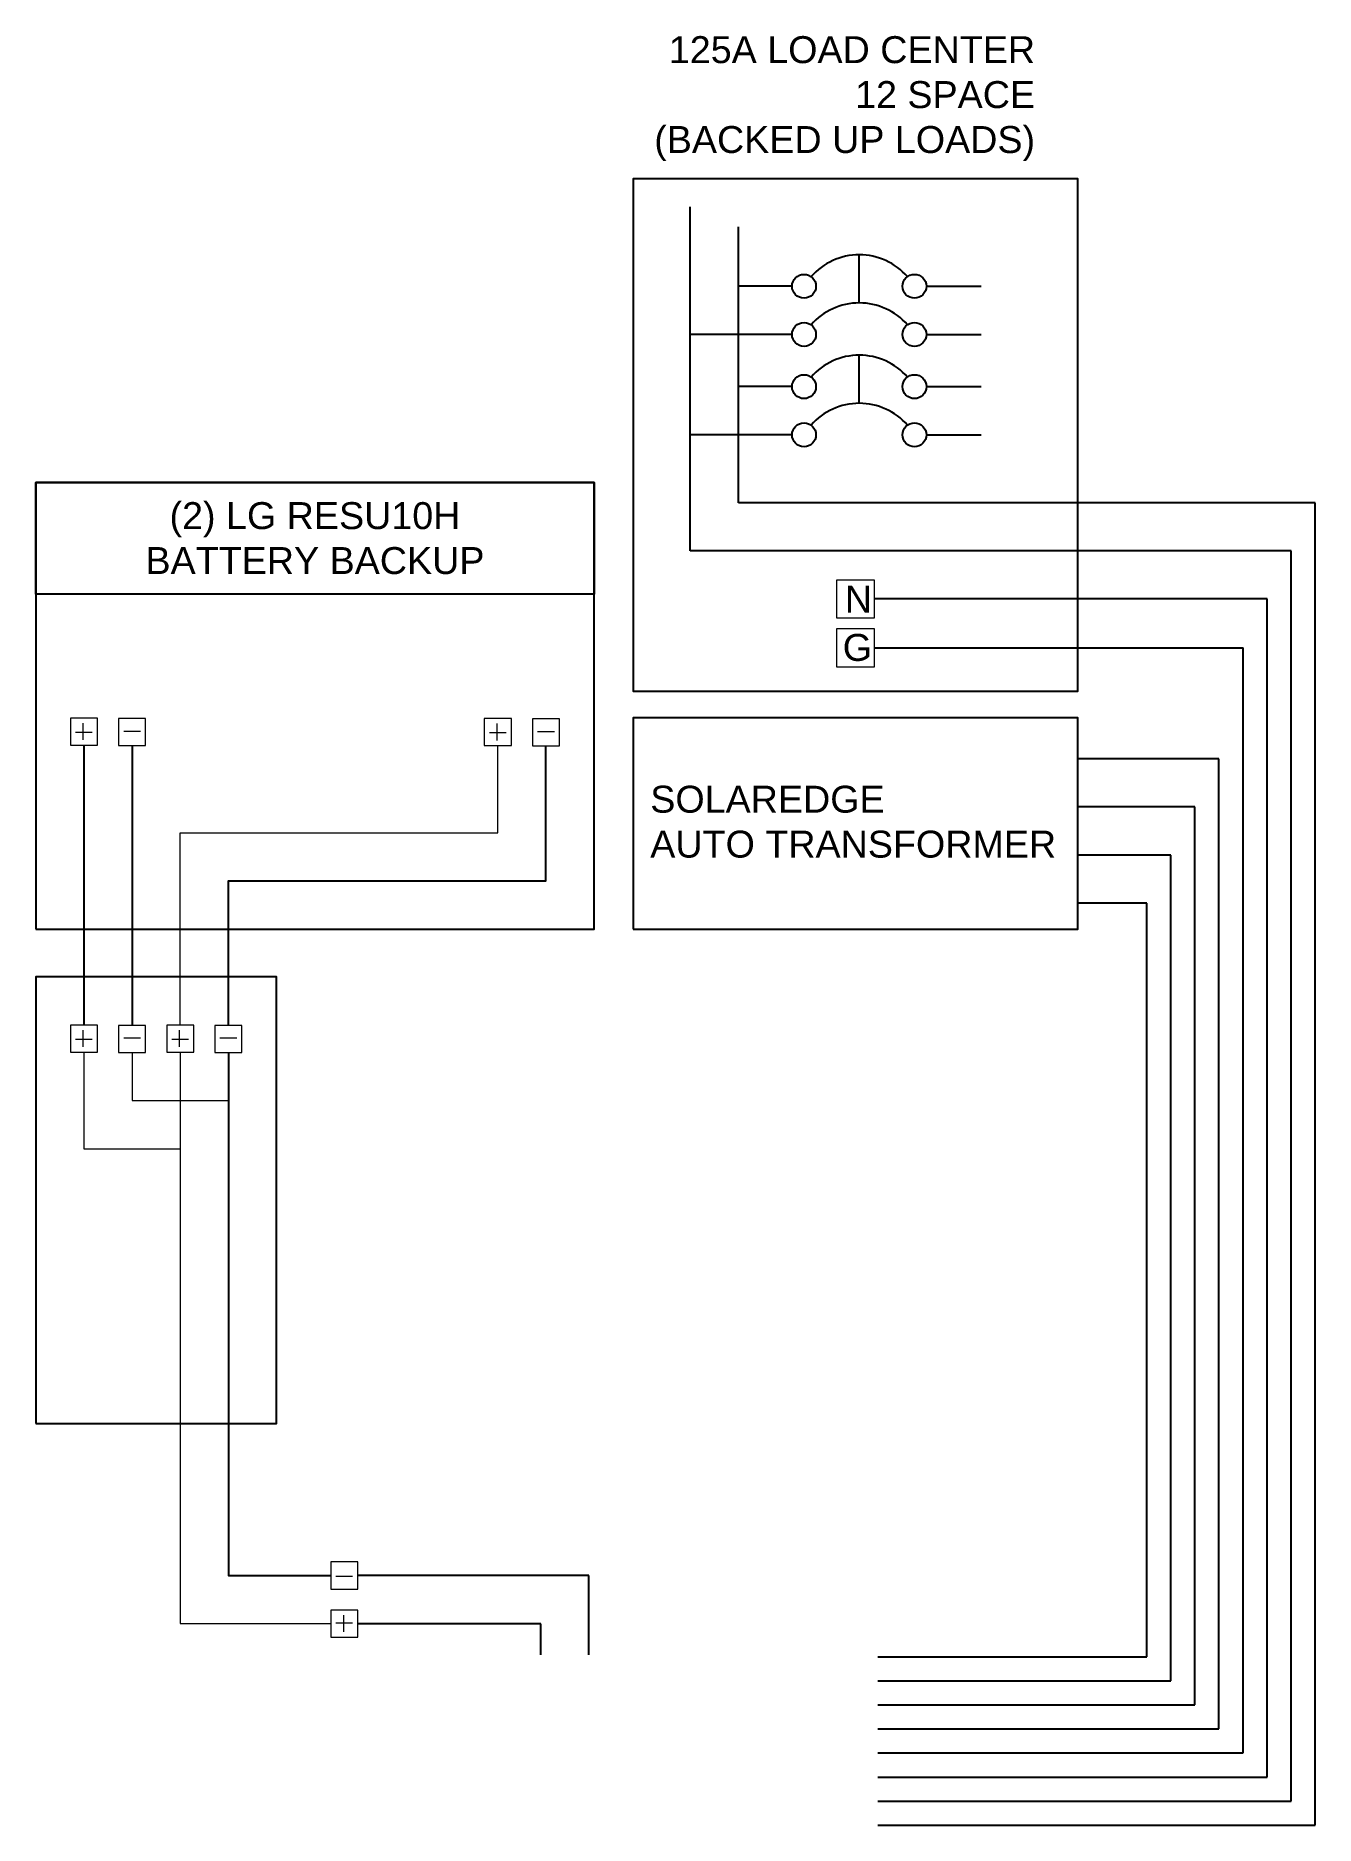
# Model space of a CAD drawing. Header units: inches. Extents: x 253.2 to 279.8, y 11.7 to 48.9.
import ezdxf

# ---------------------------------------------------------------- set-up
doc = ezdxf.new("R2010")
doc.units = ezdxf.units.IN
doc.header["$MEASUREMENT"] = 0
for name, color, linetype in [('Ground', 3, 'Continuous'), ('Negative', 7, 'Continuous'), ('Positive', 1, 'Continuous')]:
    doc.layers.add(name, color=color, linetype=linetype)
doc.styles.get("Standard").update_dxf_attribs({"font": 'arial.ttf'})

# ---------------------------------------------------------------- blocks, each defined once
blk = doc.blocks.new('*U19')
for p, q in [((7.734, 16.806), (7.734, 23.955)), ((8.734, 17.806), (8.734, 23.539)), ((11.245, 21.955), (11.245, 22.955)), ((9.85, 22.301), (8.734, 22.301)), ((12.64, 22.301), (13.78, 22.301)), ((9.85, 21.301), (7.734, 21.301)), ((12.64, 21.301), (13.78, 21.301)), ((11.245, 19.871), (11.245, 20.871)), ((9.85, 20.216), (8.734, 20.216)), ((12.64, 20.216), (13.78, 20.216)), ((9.85, 19.216), (7.734, 19.216)), ((12.64, 19.216), (13.78, 19.216)), ((15.788, 17.806), (8.734, 17.806)), ((20.718, 17.806), (15.788, 17.806)), ((20.718, 7.953), (20.718, 17.806)), ((15.788, 16.806), (7.734, 16.806)), ((20.218, 16.806), (15.788, 16.806)), ((20.218, 7.953), (20.218, 16.806)), ((19.718, 15.806), (11.562, 15.806)), ((19.718, 7.953), (19.718, 15.806)), ((18.218, 11.485), (15.788, 11.485)), ((18.218, 7.953), (18.218, 11.485)), ((17.718, 10.485), (15.788, 10.485)), ((17.718, 7.953), (17.718, 10.485)), ((17.218, 9.485), (15.788, 9.485)), ((17.218, 7.953), (17.218, 9.485)), ((17.218, -6.168), (17.218, 7.953)), ((17.718, -6.668), (17.718, 7.953)), ((18.218, -7.168), (18.218, 7.953)), ((19.718, -8.668), (19.718, 7.953)), ((20.218, -9.168), (20.218, 7.953)), ((20.718, -9.668), (20.718, 7.953)), ((5.629, -4.482), (0.829, -4.482)), ((5.629, -6.128), (5.629, -4.482)), ((11.629, -6.168), (17.218, -6.168)), ((11.629, -6.668), (17.718, -6.668)), ((11.629, -7.168), (18.218, -7.168)), ((11.629, -8.668), (19.718, -8.668)), ((11.629, -9.168), (20.218, -9.168)), ((11.629, -9.668), (20.718, -9.668))]:
    blk.add_line(p, q)
at = {"lineweight": 13}
for p, q in [((11.562, 16.199), (10.776, 16.199)), ((10.776, 16.199), (10.776, 15.412)), ((11.562, 15.412), (11.562, 16.199)), ((10.776, 15.412), (11.562, 15.412))]:
    blk.add_line(p, q, dxfattribs=at)
for points in [[(15.788, 18.278), (15.788, 24.534), (6.551, 24.534), (6.551, 18.278)], [(6.551, 18.278), (6.551, 13.887), (15.788, 13.887), (15.788, 18.278)], [(-3.86, 12.761), (-3.86, 7.953), (-3.86, 6.946)], [(-1.86, 6.946), (-1.86, 9.947), (4.738, 9.947), (4.738, 12.754)], [(-1.86, 6.384), (-1.86, -4.481), (0.268, -4.481)]]:
    blk.add_lwpolyline(points)
for points in [[(-5.86, 8.947), (5.738, 8.947), (5.738, 18.225), (-5.86, 18.225)], [(-5.86, 18.225), (5.738, 18.225), (5.738, 15.906), (-5.86, 15.906)], [(6.551, 8.947), (15.788, 8.947), (15.788, 13.339), (6.551, 13.339)], [(-5.86, -1.325), (-0.86, -1.325), (-0.86, 7.953), (-5.86, 7.953)]]:
    blk.add_lwpolyline(points, close=True)
for centre in [(10.098, 22.301), (12.392, 22.301), (10.098, 21.301), (12.392, 21.301), (10.098, 20.216), (12.392, 20.216), (10.098, 19.216), (12.392, 19.216)]:
    blk.add_circle(centre, 0.248)
for centre in [(11.245, 21.623), (11.245, 20.623), (11.245, 19.538), (11.245, 18.538)]:
    blk.add_arc(centre, 1.332, 41.2408, 138.7592)
at = {"layer": 'Ground', "lineweight": 13}
for p, q in [((11.562, 15.186), (10.776, 15.186)), ((10.776, 15.186), (10.776, 14.399)), ((11.562, 14.399), (11.562, 15.186)), ((10.776, 14.399), (11.562, 14.399))]:
    blk.add_line(p, q, dxfattribs=at)
at = {"layer": 'Ground'}
for p, q in [((11.562, 14.792), (19.218, 14.792)), ((19.218, 7.953), (19.218, 14.792)), ((18.718, 12.485), (15.788, 12.485)), ((18.718, 7.953), (18.718, 12.485)), ((18.718, -7.668), (18.718, 7.953)), ((19.218, -8.168), (19.218, 7.953)), ((11.629, -7.668), (18.718, -7.668)), ((11.629, -8.168), (19.218, -8.168))]:
    blk.add_line(p, q, dxfattribs=at)
at = {"layer": 'Negative', "lineweight": 13}
for p, q in [((-3.579, 13.323), (-4.141, 13.323)), ((-4.141, 13.323), (-4.141, 12.761)), ((-3.686, 13.055), (-4.034, 13.055)), ((-3.579, 12.761), (-3.579, 13.323)), ((5.019, 13.315), (4.457, 13.315)), ((4.457, 13.315), (4.457, 12.754)), ((4.912, 13.048), (4.564, 13.048)), ((5.019, 12.754), (5.019, 13.315)), ((-4.141, 12.761), (-3.579, 12.761)), ((4.457, 12.754), (5.019, 12.754)), ((-3.579, 6.946), (-4.141, 6.946)), ((-4.141, 6.946), (-4.141, 6.384)), ((-3.579, 6.384), (-3.579, 6.946)), ((-1.579, 6.946), (-2.141, 6.946)), ((-2.141, 6.946), (-2.141, 6.384)), ((-1.579, 6.384), (-1.579, 6.946)), ((-4.141, 6.384), (-3.579, 6.384)), ((-3.686, 6.678), (-4.034, 6.678)), ((-2.141, 6.384), (-1.579, 6.384)), ((-1.686, 6.678), (-2.034, 6.678)), ((0.829, -4.2), (0.268, -4.2)), ((0.268, -4.2), (0.268, -4.762)), ((0.829, -4.762), (0.829, -4.2)), ((0.268, -4.762), (0.829, -4.762)), ((0.375, -4.494), (0.722, -4.494))]:
    blk.add_line(p, q, dxfattribs=at)
blk.add_lwpolyline([(-3.86, 6.384), (-3.86, 5.384), (-1.86, 5.384)], dxfattribs=at)
at = {"layer": 'Positive', "color": 1, "lineweight": 13}
for p, q in [((-4.579, 13.33), (-5.141, 13.33)), ((-5.141, 13.33), (-5.141, 12.769)), ((-5.034, 13.036), (-4.686, 13.036)), ((-4.874, 12.876), (-4.874, 13.223)), ((-4.579, 12.769), (-4.579, 13.33)), ((4.019, 13.323), (3.457, 13.323)), ((3.457, 13.323), (3.457, 12.761)), ((3.564, 13.029), (3.912, 13.029)), ((3.725, 12.868), (3.725, 13.216)), ((4.019, 12.761), (4.019, 13.323)), ((-5.141, 12.769), (-4.579, 12.769)), ((3.457, 12.761), (4.019, 12.761)), ((-4.579, 6.953), (-5.141, 6.953)), ((-5.141, 6.953), (-5.141, 6.391)), ((-4.874, 6.498), (-4.874, 6.846)), ((-4.579, 6.391), (-4.579, 6.953)), ((-2.579, 6.953), (-3.141, 6.953)), ((-3.141, 6.953), (-3.141, 6.391)), ((-2.874, 6.498), (-2.874, 6.846)), ((-2.579, 6.391), (-2.579, 6.953)), ((-5.141, 6.391), (-4.579, 6.391)), ((-5.034, 6.659), (-4.686, 6.659)), ((-3.141, 6.391), (-2.579, 6.391)), ((-3.034, 6.659), (-2.686, 6.659)), ((0.829, -5.2), (0.268, -5.2)), ((0.268, -5.2), (0.268, -5.762)), ((0.829, -5.762), (0.829, -5.2)), ((0.375, -5.468), (0.722, -5.468)), ((0.535, -5.307), (0.535, -5.655)), ((0.268, -5.762), (0.829, -5.762))]:
    blk.add_line(p, q, dxfattribs=at)
at = {"layer": 'Positive'}
for p, q in [((4.629, -5.482), (0.829, -5.482)), ((4.629, -6.128), (4.629, -5.482))]:
    blk.add_line(p, q, dxfattribs=at)
blk.add_lwpolyline([(-4.86, 12.769), (-4.86, 7.953), (-4.86, 6.953)], dxfattribs=at)
at = {"layer": 'Positive', "color": 1, "lineweight": 13}
for points in [[(-2.86, 6.953), (-2.86, 10.947), (3.738, 10.947), (3.738, 12.761)], [(-4.86, 6.391), (-4.86, 4.384), (-2.86, 4.384)], [(-2.86, 6.391), (-2.86, -5.481), (0.268, -5.481)]]:
    blk.add_lwpolyline(points, dxfattribs=at)
at = {"char_height": 0.56}
for s, width, gutter_width, heights, insert, attachment_point in [('125A LOAD CENTER\\P12 SPACE\\P(BACKED UP LOADS)', 9.30266, 0.7, [5.006], (14.898, 27.497), 3), ('(2) LG RESU10H BATTERY BACKUP', 7.75148, 1, [7.152], (-0.061, 17.066), 5), ('N', 0.68184, 2.8, [0], (10.946, 16.084), 1), ('G', 0.68184, 2.8, [0], (10.902, 15.079), 1), ('\\pxql;SOLAREDGE\\PAUTO TRANSFORMER', 9.30266, 0.7, [5.006], (16.207, 11.926), 3)]:
    blk.add_mtext_dynamic_manual_height_columns(s, width=width, gutter_width=gutter_width, heights=heights, dxfattribs=dict(at, insert=insert, attachment_point=attachment_point))

msp = doc.modelspace()

# ---------------------------------------------------------------- block references
msp.add_blockref('*U19', (259.077, 21.377))

doc.saveas('drawing.dxf')
